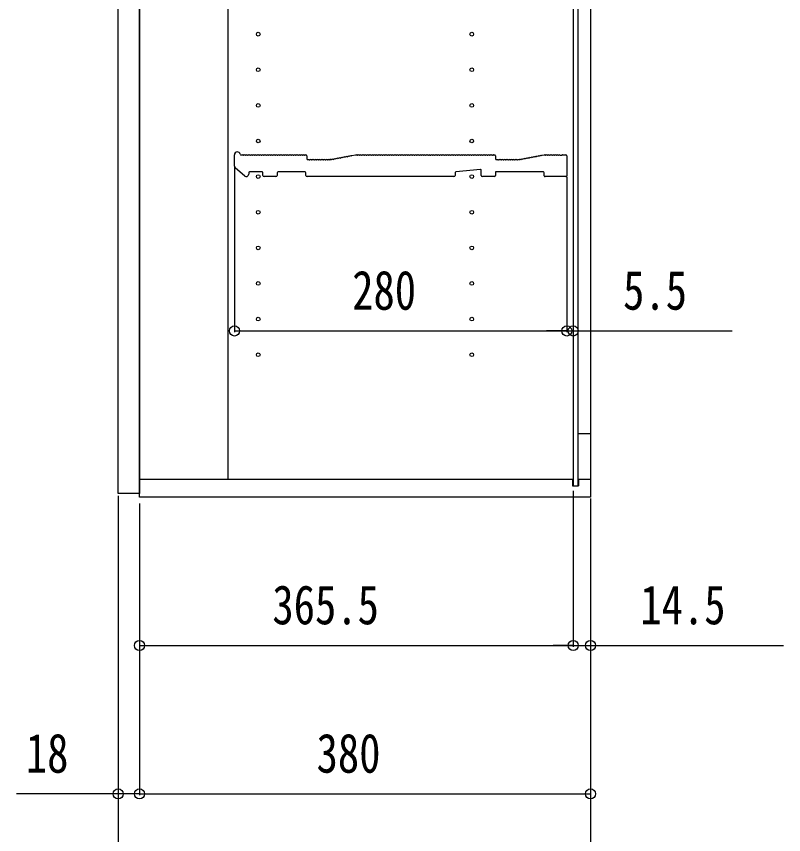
# Model space of a CAD drawing. Units: millimetres, scale not verified. Extents: x -4205 to 4205, y -2970 to 2970.
# Drawn here: x -3591 to -2944, y -1621 to -932 of the extents above; entities that cross this region are included whole.
import ezdxf
from ezdxf.enums import TextEntityAlignment as Align

# ---------------------------------------------------------------- set-up
doc = ezdxf.new("R2010")
doc.units = ezdxf.units.MM
doc.header["$LTSCALE"] = 20
for name, color, linetype in [('0-2_YKK_11', 7, 'Continuous'), ('0-3_YKK_12', 2, 'Continuous'), ('0-5_YKK_D', 6, 'Continuous')]:
    doc.layers.add(name, color=color, linetype=linetype)
doc.styles.add('ＭＳ ゴシック', font='')
doc.styles.get('ＭＳ ゴシック').set_extended_font_data('MS Gothic')

msp = doc.modelspace()

# ---------------------------------------------------------------- linework, layer by layer
at = {"layer": '0-2_YKK_11'}
for p, q in [((-3406.98, -1058.09), (-3406.98, -1048.7)), ((-3401.36, -1048.7), (-3399.98, -1048.7)), ((-3399.42, -1048.9), (-3399.04, -1048.9)), ((-3397.92, -1048.9), (-3397.54, -1048.9)), ((-3396.42, -1048.9), (-3396.04, -1048.9)), ((-3394.92, -1048.9), (-3394.54, -1048.9)), ((-3393.42, -1048.9), (-3393.04, -1048.9)), ((-3391.92, -1048.9), (-3391.54, -1048.9)), ((-3390.42, -1048.9), (-3390.04, -1048.9)), ((-3388.92, -1048.9), (-3388.54, -1048.9)), ((-3387.42, -1048.9), (-3387.04, -1048.9)), ((-3385.92, -1048.9), (-3385.54, -1048.9)), ((-3384.42, -1048.9), (-3384.04, -1048.9)), ((-3382.92, -1048.9), (-3382.54, -1048.9)), ((-3381.42, -1048.9), (-3381.04, -1048.9)), ((-3379.92, -1048.9), (-3379.54, -1048.9)), ((-3378.42, -1048.9), (-3378.04, -1048.9)), ((-3376.92, -1048.9), (-3376.54, -1048.9)), ((-3375.42, -1048.9), (-3375.04, -1048.9)), ((-3373.92, -1048.9), (-3373.54, -1048.9)), ((-3372.42, -1048.9), (-3372.04, -1048.9)), ((-3370.92, -1048.9), (-3370.54, -1048.9)), ((-3369.42, -1048.9), (-3369.04, -1048.9)), ((-3367.92, -1048.9), (-3367.54, -1048.9)), ((-3366.42, -1048.9), (-3366.04, -1048.9)), ((-3364.92, -1048.9), (-3364.54, -1048.9)), ((-3363.42, -1048.9), (-3363.04, -1048.9)), ((-3361.92, -1048.9), (-3361.54, -1048.9)), ((-3360.42, -1048.9), (-3360.04, -1048.9)), ((-3358.92, -1048.9), (-3358.54, -1048.9)), ((-3357.42, -1048.9), (-3357.04, -1048.9)), ((-3355.92, -1048.9), (-3355.54, -1048.9)), ((-3354.42, -1048.9), (-3354.04, -1048.9)), ((-3352.92, -1048.9), (-3352.54, -1048.9)), ((-3351.42, -1048.9), (-3351.04, -1048.9)), ((-3349.92, -1048.9), (-3349.54, -1048.9)), ((-3348.42, -1048.9), (-3348.04, -1048.9)), ((-3347.48, -1048.7), (-3346.68, -1048.7)), ((-3345.98, -1049.4), (-3345.98, -1052)), ((-3345.28, -1052.7), (-3344.48, -1052.7)), ((-3343.92, -1052.9), (-3343.54, -1052.9)), ((-3342.42, -1052.9), (-3342.04, -1052.9)), ((-3340.92, -1052.9), (-3340.54, -1052.9)), ((-3339.42, -1052.9), (-3339.04, -1052.9)), ((-3337.92, -1052.9), (-3337.54, -1052.9)), ((-3336.42, -1052.9), (-3336.04, -1052.9)), ((-3334.92, -1052.9), (-3334.54, -1052.9)), ((-3333.42, -1052.9), (-3333.04, -1052.9)), ((-3331.92, -1052.9), (-3331.54, -1052.9)), ((-3330.42, -1052.9), (-3330.04, -1052.9)), ((-3328.92, -1052.9), (-3328.54, -1052.9)), ((-3327.42, -1052.9), (-3327.04, -1052.9)), ((-3326.48, -1052.7), (-3326.05, -1052.7)), ((-3326.05, -1052.7), (-3326.48, -1052.7)), ((-3325.19, -1052.75), (-3324.81, -1052.68)), ((-3323.71, -1052.47), (-3323.34, -1052.4)), ((-3322.24, -1052.19), (-3321.87, -1052.12)), ((-3320.77, -1051.91), (-3320.39, -1051.84)), ((-3319.29, -1051.63), (-3318.92, -1051.56)), ((-3317.82, -1051.35), (-3317.44, -1051.28)), ((-3316.35, -1051.07), (-3315.97, -1051)), ((-3314.87, -1050.79), (-3314.5, -1050.72)), ((-3313.4, -1050.51), (-3313.02, -1050.44)), ((-3311.93, -1050.23), (-3311.55, -1050.16)), ((-3310.45, -1049.95), (-3310.08, -1049.88)), ((-3308.98, -1049.67), (-3308.6, -1049.59)), ((-3303.42, -1048.9), (-3303.04, -1048.9)), ((-3301.92, -1048.9), (-3301.54, -1048.9)), ((-3300.42, -1048.9), (-3300.04, -1048.9)), ((-3298.92, -1048.9), (-3298.54, -1048.9)), ((-3297.42, -1048.9), (-3297.04, -1048.9)), ((-3295.92, -1048.9), (-3295.54, -1048.9)), ((-3294.42, -1048.9), (-3294.04, -1048.9)), ((-3292.92, -1048.9), (-3292.54, -1048.9)), ((-3291.42, -1048.9), (-3291.04, -1048.9)), ((-3289.92, -1048.9), (-3289.54, -1048.9)), ((-3288.42, -1048.9), (-3288.04, -1048.9)), ((-3286.92, -1048.9), (-3286.54, -1048.9)), ((-3285.42, -1048.9), (-3285.04, -1048.9)), ((-3283.92, -1048.9), (-3283.54, -1048.9)), ((-3282.42, -1048.9), (-3282.04, -1048.9)), ((-3280.92, -1048.9), (-3280.54, -1048.9)), ((-3279.42, -1048.9), (-3279.04, -1048.9)), ((-3277.92, -1048.9), (-3277.54, -1048.9)), ((-3276.42, -1048.9), (-3276.04, -1048.9)), ((-3274.92, -1048.9), (-3274.54, -1048.9)), ((-3273.42, -1048.9), (-3273.04, -1048.9)), ((-3271.92, -1048.9), (-3271.54, -1048.9)), ((-3270.42, -1048.9), (-3270.04, -1048.9)), ((-3268.92, -1048.9), (-3268.54, -1048.9)), ((-3267.42, -1048.9), (-3267.04, -1048.9)), ((-3265.92, -1048.9), (-3265.54, -1048.9)), ((-3264.42, -1048.9), (-3264.04, -1048.9)), ((-3262.92, -1048.9), (-3262.54, -1048.9)), ((-3261.42, -1048.9), (-3261.04, -1048.9)), ((-3259.92, -1048.9), (-3259.54, -1048.9)), ((-3258.42, -1048.9), (-3258.04, -1048.9)), ((-3256.92, -1048.9), (-3256.54, -1048.9)), ((-3255.42, -1048.9), (-3255.04, -1048.9)), ((-3253.92, -1048.9), (-3253.54, -1048.9)), ((-3252.42, -1048.9), (-3252.04, -1048.9)), ((-3250.92, -1048.9), (-3250.54, -1048.9)), ((-3249.42, -1048.9), (-3249.04, -1048.9)), ((-3247.92, -1048.9), (-3247.54, -1048.9)), ((-3246.42, -1048.9), (-3246.04, -1048.9)), ((-3244.92, -1048.9), (-3244.54, -1048.9)), ((-3243.42, -1048.9), (-3243.04, -1048.9)), ((-3241.92, -1048.9), (-3241.54, -1048.9)), ((-3240.42, -1048.9), (-3240.04, -1048.9)), ((-3238.92, -1048.9), (-3238.54, -1048.9)), ((-3237.42, -1048.9), (-3237.04, -1048.9)), ((-3235.92, -1048.9), (-3235.54, -1048.9)), ((-3234.42, -1048.9), (-3234.04, -1048.9)), ((-3232.92, -1048.9), (-3232.54, -1048.9)), ((-3231.42, -1048.9), (-3231.04, -1048.9)), ((-3229.92, -1048.9), (-3229.54, -1048.9)), ((-3228.42, -1048.9), (-3228.04, -1048.9)), ((-3226.92, -1048.9), (-3226.54, -1048.9)), ((-3225.42, -1048.9), (-3225.04, -1048.9)), ((-3223.92, -1048.9), (-3223.54, -1048.9)), ((-3222.42, -1048.9), (-3222.04, -1048.9)), ((-3220.92, -1048.9), (-3220.54, -1048.9)), ((-3219.42, -1048.9), (-3219.04, -1048.9)), ((-3217.92, -1048.9), (-3217.54, -1048.9)), ((-3216.42, -1048.9), (-3216.04, -1048.9)), ((-3214.92, -1048.9), (-3214.54, -1048.9)), ((-3213.42, -1048.9), (-3213.04, -1048.9)), ((-3211.92, -1048.9), (-3211.54, -1048.9)), ((-3210.42, -1048.9), (-3210.04, -1048.9)), ((-3208.92, -1048.9), (-3208.54, -1048.9)), ((-3207.42, -1048.9), (-3207.04, -1048.9)), ((-3205.92, -1048.9), (-3205.54, -1048.9)), ((-3204.42, -1048.9), (-3204.04, -1048.9)), ((-3202.92, -1048.9), (-3202.54, -1048.9)), ((-3201.42, -1048.9), (-3201.04, -1048.9)), ((-3199.92, -1048.9), (-3199.54, -1048.9)), ((-3198.42, -1048.9), (-3198.04, -1048.9)), ((-3196.92, -1048.9), (-3196.54, -1048.9)), ((-3195.42, -1048.9), (-3195.04, -1048.9)), ((-3193.92, -1048.9), (-3193.54, -1048.9)), ((-3192.42, -1048.9), (-3192.04, -1048.9)), ((-3190.92, -1048.9), (-3190.54, -1048.9)), ((-3189.42, -1048.9), (-3189.04, -1048.9)), ((-3188.48, -1048.7), (-3187.68, -1048.7)), ((-3186.98, -1049.4), (-3186.98, -1052)), ((-3186.28, -1052.7), (-3185.48, -1052.7)), ((-3184.92, -1052.9), (-3184.54, -1052.9)), ((-3183.42, -1052.9), (-3183.04, -1052.9)), ((-3181.92, -1052.9), (-3181.54, -1052.9)), ((-3180.42, -1052.9), (-3180.04, -1052.9)), ((-3178.92, -1052.9), (-3178.54, -1052.9)), ((-3177.42, -1052.9), (-3177.04, -1052.9)), ((-3175.92, -1052.9), (-3175.54, -1052.9)), ((-3174.42, -1052.9), (-3174.04, -1052.9)), ((-3172.92, -1052.9), (-3172.54, -1052.9)), ((-3171.42, -1052.9), (-3171.04, -1052.9)), ((-3169.92, -1052.9), (-3169.54, -1052.9)), ((-3168.42, -1052.9), (-3168.04, -1052.9)), ((-3167.48, -1052.7), (-3167.05, -1052.7)), ((-3166.92, -1052.69), (-3166.77, -1052.66)), ((-3166.19, -1052.75), (-3165.81, -1052.68)), ((-3164.71, -1052.47), (-3164.34, -1052.4)), ((-3163.24, -1052.19), (-3162.87, -1052.12)), ((-3161.77, -1051.91), (-3161.39, -1051.84)), ((-3160.29, -1051.63), (-3159.92, -1051.56)), ((-3158.82, -1051.35), (-3158.44, -1051.28)), ((-3157.35, -1051.07), (-3156.97, -1051)), ((-3155.87, -1050.79), (-3155.5, -1050.72)), ((-3154.4, -1050.51), (-3154.02, -1050.44)), ((-3152.93, -1050.23), (-3152.55, -1050.16)), ((-3151.45, -1049.95), (-3151.08, -1049.88)), ((-3149.98, -1049.67), (-3149.6, -1049.59)), ((-3148.5, -1049.39), (-3148.13, -1049.31)), ((-3147.62, -1049.01), (-3146.05, -1048.71)), ((-3145.91, -1048.7), (-3145.48, -1048.7)), ((-3144.92, -1048.9), (-3144.54, -1048.9)), ((-3143.42, -1048.9), (-3143.04, -1048.9)), ((-3141.92, -1048.9), (-3141.54, -1048.9)), ((-3140.42, -1048.9), (-3140.04, -1048.9)), ((-3138.92, -1048.9), (-3138.54, -1048.9)), ((-3137.42, -1048.9), (-3137.04, -1048.9)), ((-3135.92, -1048.9), (-3135.54, -1048.9)), ((-3134.42, -1048.9), (-3134.04, -1048.9)), ((-3130.48, -1048.7), (-3127.68, -1048.7)), ((-3126.98, -1049.4), (-3126.98, -1066.3)), ((-3398.29, -1066.51), (-3406.29, -1059.6)), ((-3199.74, -1061.07), (-3220.34, -1062.94)), ((-3394.98, -1063.7), (-3394.98, -1065)), ((-3383.68, -1063), (-3394.28, -1063)), ((-3382.98, -1066), (-3382.98, -1063.7)), ((-3371.98, -1067), (-3381.98, -1067)), ((-3370.98, -1063.7), (-3370.98, -1066)), ((-3347.48, -1063), (-3370.28, -1063)), ((-3346.78, -1066), (-3346.78, -1063.7)), ((-3220.98, -1063.64), (-3220.98, -1066)), ((-3198.98, -1066), (-3198.98, -1061.77)), ((-3187.98, -1067), (-3197.98, -1067)), ((-3145.98, -1066.3), (-3145.98, -1063.7)), ((-3127.68, -1067), (-3145.28, -1067))]:
    msp.add_line(p, q, dxfattribs=at)
for points in [[(-3121.48, 253), (-3121.48, 293), (-3412.48, 293), (-3412.48, -1322)], [(-3325.77, -1052.66), (-3325.92, -1052.69), (-3325.77, -1052.66)], [(-3308.09, -1049.29), (-3304.98, -1048.7), (-3303.98, -1048.7)], [(-3132.92, -1048.9), (-3132.73, -1048.97), (-3131.23, -1048.97), (-3131.04, -1048.9)], [(-3221.98, -1067), (-3248.41, -1067), (-3248.65, -1066.87), (-3249.31, -1066.87), (-3249.55, -1067), (-3276.41, -1067), (-3276.65, -1066.87), (-3277.31, -1066.87), (-3277.55, -1067), (-3304.41, -1067), (-3304.65, -1066.87), (-3305.31, -1066.87), (-3305.55, -1067), (-3345.78, -1067)], [(-3146.68, -1063), (-3186.98, -1063), (-3186.98, -1066)]]:
    msp.add_lwpolyline(points, dxfattribs=at)
for centre, radius, start, end in [((-3404.48, -1048.7), 2.5, 12.63563, 180), ((-3401.36, -1048), 0.7, 192.63563, 270), ((-3399.98, -1049.58), 0.88, 50.536, 90), ((-3398.48, -1049.58), 0.88, 50.536, 129.464), ((-3396.98, -1049.58), 0.88, 50.536, 129.464), ((-3395.48, -1049.58), 0.88, 50.536, 129.464), ((-3393.98, -1049.58), 0.88, 50.536, 129.464), ((-3392.48, -1049.58), 0.88, 50.536, 129.464), ((-3390.98, -1049.58), 0.88, 50.536, 129.464), ((-3389.48, -1049.58), 0.88, 50.536, 129.464), ((-3387.98, -1049.58), 0.88, 50.536, 129.464), ((-3386.48, -1049.58), 0.88, 50.536, 129.464), ((-3384.98, -1049.58), 0.88, 50.536, 129.464), ((-3383.48, -1049.58), 0.88, 50.536, 129.464), ((-3381.98, -1049.58), 0.88, 50.536, 129.464), ((-3380.48, -1049.58), 0.88, 50.536, 129.464), ((-3378.98, -1049.58), 0.88, 50.536, 129.464), ((-3377.48, -1049.58), 0.88, 50.536, 129.464), ((-3375.98, -1049.58), 0.88, 50.536, 129.464), ((-3374.48, -1049.58), 0.88, 50.536, 129.464), ((-3372.98, -1049.58), 0.88, 50.536, 129.464), ((-3371.48, -1049.58), 0.88, 50.536, 129.464), ((-3369.98, -1049.58), 0.88, 50.536, 129.464), ((-3368.48, -1049.58), 0.88, 50.536, 129.464), ((-3366.98, -1049.58), 0.88, 50.536, 129.464), ((-3365.48, -1049.58), 0.88, 50.536, 129.464), ((-3363.98, -1049.58), 0.88, 50.536, 129.464), ((-3362.48, -1049.58), 0.88, 50.536, 129.464), ((-3360.98, -1049.58), 0.88, 50.536, 129.464), ((-3359.48, -1049.58), 0.88, 50.536, 129.464), ((-3357.98, -1049.58), 0.88, 50.536, 129.464), ((-3356.48, -1049.58), 0.88, 50.536, 129.464), ((-3354.98, -1049.58), 0.88, 50.536, 129.464), ((-3353.48, -1049.58), 0.88, 50.536, 129.464), ((-3351.98, -1049.58), 0.88, 50.536, 129.464), ((-3350.48, -1049.58), 0.88, 50.536, 129.464), ((-3348.98, -1049.58), 0.88, 50.536, 129.464), ((-3347.48, -1049.58), 0.88, 90, 129.464), ((-3346.68, -1049.4), 0.7, 0, 90), ((-3345.28, -1052), 0.7, 180, 270), ((-3344.48, -1053.58), 0.88, 50.536, 90), ((-3342.98, -1053.58), 0.88, 50.536, 129.464), ((-3341.48, -1053.58), 0.88, 50.536, 129.464), ((-3339.98, -1053.58), 0.88, 50.536, 129.464), ((-3338.48, -1053.58), 0.88, 50.536, 129.464), ((-3336.98, -1053.58), 0.88, 50.536, 129.464), ((-3335.48, -1053.58), 0.88, 50.536, 129.464), ((-3333.98, -1053.58), 0.88, 50.536, 129.464), ((-3332.48, -1053.58), 0.88, 50.536, 129.464), ((-3330.98, -1053.58), 0.88, 50.536, 129.464), ((-3329.48, -1053.58), 0.88, 50.536, 129.464), ((-3327.98, -1053.58), 0.88, 50.536, 129.464), ((-3326.48, -1053.58), 0.88, 90, 129.464), ((-3326.05, -1052), 0.7, 270, 280.7843), ((-3326.05, -1052), 0.7, 270, 280.7843), ((-3325.61, -1053.53), 0.88, 61.3203, 100.7843), ((-3324.14, -1053.24), 0.88, 61.3203, 140.24829), ((-3322.66, -1052.96), 0.88, 61.3203, 140.24829), ((-3321.19, -1052.68), 0.88, 61.3203, 140.24829), ((-3319.71, -1052.4), 0.88, 61.3203, 140.24829), ((-3318.24, -1052.12), 0.88, 61.3203, 140.24829), ((-3316.77, -1051.84), 0.88, 61.3203, 140.24829), ((-3315.29, -1051.56), 0.88, 61.3203, 140.24829), ((-3313.82, -1051.28), 0.88, 61.3203, 140.24829), ((-3312.35, -1051), 0.88, 61.3203, 140.24829), ((-3310.87, -1050.72), 0.88, 61.3203, 140.24829), ((-3309.4, -1050.44), 0.88, 61.3203, 140.24829), ((-3307.93, -1050.16), 0.88, 100.7843, 140.24829), ((-3303.98, -1049.58), 0.88, 50.536, 90), ((-3302.48, -1049.58), 0.88, 50.536, 129.464), ((-3300.98, -1049.58), 0.88, 50.536, 129.464), ((-3299.48, -1049.58), 0.88, 50.536, 129.464), ((-3297.98, -1049.58), 0.88, 50.536, 129.464), ((-3296.48, -1049.58), 0.88, 50.536, 129.464), ((-3294.98, -1049.58), 0.88, 50.536, 129.464), ((-3293.48, -1049.58), 0.88, 50.536, 129.464), ((-3291.98, -1049.58), 0.88, 50.536, 129.464), ((-3290.48, -1049.58), 0.88, 50.536, 129.464), ((-3288.98, -1049.58), 0.88, 50.536, 129.464), ((-3287.48, -1049.58), 0.88, 50.536, 129.464), ((-3285.98, -1049.58), 0.88, 50.536, 129.464), ((-3284.48, -1049.58), 0.88, 50.536, 129.464), ((-3282.98, -1049.58), 0.88, 50.536, 129.464), ((-3281.48, -1049.58), 0.88, 50.536, 129.464), ((-3279.98, -1049.58), 0.88, 50.536, 129.464), ((-3278.48, -1049.58), 0.88, 50.536, 129.464), ((-3276.98, -1049.58), 0.88, 50.536, 129.464), ((-3275.48, -1049.58), 0.88, 50.536, 129.464), ((-3273.98, -1049.58), 0.88, 50.536, 129.464), ((-3272.48, -1049.58), 0.88, 50.536, 129.464), ((-3270.98, -1049.58), 0.88, 50.536, 129.464), ((-3269.48, -1049.58), 0.88, 50.536, 129.464), ((-3267.98, -1049.58), 0.88, 50.536, 129.464), ((-3266.48, -1049.58), 0.88, 50.536, 129.464), ((-3264.98, -1049.58), 0.88, 50.536, 129.464), ((-3263.48, -1049.58), 0.88, 50.536, 129.464), ((-3261.98, -1049.58), 0.88, 50.536, 129.464), ((-3260.48, -1049.58), 0.88, 50.536, 129.464), ((-3258.98, -1049.58), 0.88, 50.536, 129.464), ((-3257.48, -1049.58), 0.88, 50.536, 129.464), ((-3255.98, -1049.58), 0.88, 50.536, 129.464), ((-3254.48, -1049.58), 0.88, 50.536, 129.464), ((-3252.98, -1049.58), 0.88, 50.536, 129.464), ((-3251.48, -1049.58), 0.88, 50.536, 129.464), ((-3249.98, -1049.58), 0.88, 50.536, 129.464), ((-3248.48, -1049.58), 0.88, 50.536, 129.464), ((-3246.98, -1049.58), 0.88, 50.536, 129.464), ((-3245.48, -1049.58), 0.88, 50.536, 129.464), ((-3243.98, -1049.58), 0.88, 50.536, 129.464), ((-3242.48, -1049.58), 0.88, 50.536, 129.464), ((-3240.98, -1049.58), 0.88, 50.536, 129.464), ((-3239.48, -1049.58), 0.88, 50.536, 129.464), ((-3237.98, -1049.58), 0.88, 50.536, 129.464), ((-3236.48, -1049.58), 0.88, 50.536, 129.464), ((-3234.98, -1049.58), 0.88, 50.536, 129.464), ((-3233.48, -1049.58), 0.88, 50.536, 129.464), ((-3231.98, -1049.58), 0.88, 50.536, 129.464), ((-3230.48, -1049.58), 0.88, 50.536, 129.464), ((-3228.98, -1049.58), 0.88, 50.536, 129.464), ((-3227.48, -1049.58), 0.88, 50.536, 129.464), ((-3225.98, -1049.58), 0.88, 50.536, 129.464), ((-3224.48, -1049.58), 0.88, 50.536, 129.464), ((-3222.98, -1049.58), 0.88, 50.536, 129.464), ((-3221.48, -1049.58), 0.88, 50.536, 129.464), ((-3219.98, -1049.58), 0.88, 50.536, 129.464), ((-3218.48, -1049.58), 0.88, 50.536, 129.464), ((-3216.98, -1049.58), 0.88, 50.536, 129.464), ((-3215.48, -1049.58), 0.88, 50.536, 129.464), ((-3213.98, -1049.58), 0.88, 50.536, 129.464), ((-3212.48, -1049.58), 0.88, 50.536, 129.464), ((-3210.98, -1049.58), 0.88, 50.536, 129.464), ((-3209.48, -1049.58), 0.88, 50.536, 129.464), ((-3207.98, -1049.58), 0.88, 50.536, 129.464), ((-3206.48, -1049.58), 0.88, 50.536, 129.464), ((-3204.98, -1049.58), 0.88, 50.536, 129.464), ((-3203.48, -1049.58), 0.88, 50.536, 129.464), ((-3201.98, -1049.58), 0.88, 50.536, 129.464), ((-3200.48, -1049.58), 0.88, 50.536, 129.464), ((-3198.98, -1049.58), 0.88, 50.536, 129.464), ((-3197.48, -1049.58), 0.88, 50.536, 129.464), ((-3195.98, -1049.58), 0.88, 50.536, 129.464), ((-3194.48, -1049.58), 0.88, 50.536, 129.464), ((-3192.98, -1049.58), 0.88, 50.536, 129.464), ((-3191.48, -1049.58), 0.88, 50.536, 129.464), ((-3189.98, -1049.58), 0.88, 50.536, 129.464), ((-3188.48, -1049.58), 0.88, 90, 129.464), ((-3187.68, -1049.4), 0.7, 0, 90), ((-3186.28, -1052), 0.7, 180, 270), ((-3185.48, -1053.58), 0.88, 50.536, 90), ((-3183.98, -1053.58), 0.88, 50.536, 129.464), ((-3182.48, -1053.58), 0.88, 50.536, 129.464), ((-3180.98, -1053.58), 0.88, 50.536, 129.464), ((-3179.48, -1053.58), 0.88, 50.536, 129.464), ((-3177.98, -1053.58), 0.88, 50.536, 129.464), ((-3176.48, -1053.58), 0.88, 50.536, 129.464), ((-3174.98, -1053.58), 0.88, 50.536, 129.464), ((-3173.48, -1053.58), 0.88, 50.536, 129.464), ((-3171.98, -1053.58), 0.88, 50.536, 129.464), ((-3170.48, -1053.58), 0.88, 50.536, 129.464), ((-3168.98, -1053.58), 0.88, 50.536, 129.464), ((-3167.48, -1053.58), 0.88, 90, 129.464), ((-3167.05, -1052), 0.7, 270, 280.7843), ((-3166.61, -1053.53), 0.88, 61.3203, 100.7843), ((-3165.14, -1053.24), 0.88, 61.3203, 140.24829), ((-3163.66, -1052.96), 0.88, 61.3203, 140.24829), ((-3162.19, -1052.68), 0.88, 61.3203, 140.24829), ((-3160.71, -1052.4), 0.88, 61.3203, 140.24829), ((-3159.24, -1052.12), 0.88, 61.3203, 140.24829), ((-3157.77, -1051.84), 0.88, 61.3203, 140.24829), ((-3156.29, -1051.56), 0.88, 61.3203, 140.24829), ((-3154.82, -1051.28), 0.88, 61.3203, 140.24829), ((-3153.35, -1051), 0.88, 61.3203, 140.24829), ((-3151.87, -1050.72), 0.88, 61.3203, 140.24829), ((-3150.4, -1050.44), 0.88, 61.3203, 140.24829), ((-3148.93, -1050.16), 0.88, 61.3203, 140.24829), ((-3147.45, -1049.88), 0.88, 100.7843, 140.24829), ((-3145.91, -1049.4), 0.7, 90, 100.7843), ((-3145.48, -1049.58), 0.88, 50.536, 90), ((-3143.98, -1049.58), 0.88, 50.536, 129.464), ((-3142.48, -1049.58), 0.88, 50.536, 129.464), ((-3140.98, -1049.58), 0.88, 50.536, 129.464), ((-3139.48, -1049.58), 0.88, 50.536, 129.464), ((-3137.98, -1049.58), 0.88, 50.536, 129.464), ((-3136.48, -1049.58), 0.88, 50.536, 129.464), ((-3134.98, -1049.58), 0.88, 50.536, 129.464), ((-3133.48, -1049.58), 0.88, 50.46055, 129.464), ((-3130.48, -1049.58), 0.88, 90, 129.53945), ((-3127.68, -1049.4), 0.7, 0, 90), ((-3404.98, -1058.09), 2, 180, 229.16128), ((-3199.68, -1061.77), 0.7, 0, 95.19443), ((-3396.98, -1065), 2, 229.16128, 0), ((-3394.28, -1063.7), 0.7, 90, 180), ((-3383.68, -1063.7), 0.7, 0, 90), ((-3381.98, -1066), 1, 180, 270), ((-3371.98, -1066), 1, 270, 0), ((-3370.28, -1063.7), 0.7, 90, 180), ((-3347.48, -1063.7), 0.7, 0, 90), ((-3345.78, -1066), 1, 180, 270), ((-3221.98, -1066), 1, 270, 0), ((-3220.28, -1063.64), 0.7, 95.19443, 180), ((-3197.98, -1066), 1, 180, 270), ((-3187.98, -1066), 1, 270, 0), ((-3146.68, -1063.7), 0.7, 0, 90), ((-3145.28, -1066.3), 0.7, 180, 270), ((-3127.68, -1066.3), 0.7, 270, 0)]:
    msp.add_arc(centre, radius, start, end, dxfattribs=at)
at = {"layer": '0-3_YKK_12'}
for p, q in [((-3121.48, 843.5), (-3121.48, -1327.5)), ((-3117.48, 843.5), (-3117.48, -1327.5)), ((-3117.48, -1283.5), (-3106.98, -1283.5)), ((-3121.98, -1322), (-3486.98, -1322)), ((-3121.98, -1322), (-3121.98, -1327.5)), ((-3116.98, -1322), (-3116.98, -1327.5)), ((-3106.98, -1322), (-3116.98, -1322)), ((-3121.98, -1327.5), (-3116.98, -1327.5))]:
    msp.add_line(p, q, dxfattribs=at)
for points in [[(-3486.98, -1334), (-3504.98, -1334), (-3504.98, 850), (-3486.98, 850)], [(-3106.98, -1337), (-3486.98, -1337), (-3486.98, 853), (-3106.98, 853)]]:
    msp.add_lwpolyline(points, close=True, dxfattribs=at)
for centre in [(-3386.98, -947), (-3206.98, -947), (-3386.98, -977), (-3206.98, -977), (-3386.98, -1007), (-3206.98, -1007), (-3386.98, -1037), (-3206.98, -1037), (-3386.98, -1067), (-3206.98, -1067), (-3386.98, -1097), (-3206.98, -1097), (-3386.98, -1127), (-3206.98, -1127), (-3386.98, -1157), (-3206.98, -1157), (-3386.98, -1187), (-3206.98, -1187), (-3386.98, -1217), (-3206.98, -1217)]:
    msp.add_circle(centre, 1.55, dxfattribs=at)
at = {"layer": '0-5_YKK_D'}
for p, q in [((-3406.98, -1059.09), (-3406.98, -1198)), ((-3126.98, -1067.3), (-3126.98, -1198)), ((-3126.98, -1067.3), (-3126.98, -1198)), ((-3406.98, -1197), (-3126.98, -1197)), ((-3126.98, -1197), (-3143.98, -1197)), ((-3126.98, -1197), (-3121.48, -1197)), ((-3121.48, -1197), (-2987.48, -1197)), ((-3504.98, -1336), (-3504.98, -1588)), ((-3504.98, -1336), (-3504.98, -1713)), ((-3121.48, -1331.75), (-3121.48, -1463)), ((-3121.48, -1332.75), (-3121.48, -1463)), ((-3486.98, -1342.25), (-3486.98, -1588)), ((-3486.98, -1342.25), (-3486.98, -1463)), ((-3486.98, -1342.25), (-3486.98, -1588)), ((-3106.98, -1338), (-3106.98, -1588)), ((-3106.98, -1339), (-3106.98, -1713)), ((-3106.98, -1343), (-3106.98, -1463)), ((-3486.98, -1462), (-3121.48, -1462)), ((-3121.48, -1462), (-3138.48, -1462)), ((-3121.48, -1462), (-3106.98, -1462)), ((-3106.98, -1462), (-2944.18, -1462)), ((-3486.98, -1587), (-3106.98, -1587))]:
    msp.add_line(p, q, dxfattribs=at)
msp.add_lwpolyline([(-3486.98, -1587), (-3504.98, -1587), (-3590.78, -1587)], dxfattribs=at)
for centre in [(-3406.98, -1197), (-3126.98, -1197), (-3126.98, -1197), (-3121.48, -1197), (-3486.98, -1462), (-3121.48, -1462), (-3121.48, -1462), (-3106.98, -1462), (-3504.98, -1587), (-3486.98, -1587), (-3486.98, -1587), (-3106.98, -1587)]:
    msp.add_circle(centre, 4.25, dxfattribs=at)

# ---------------------------------------------------------------- texts
at = {"layer": '0-5_YKK_D', "style": 'ＭＳ ゴシック', "width": 0.8}
for s, p in [('280', (-3307.78, -1189)), ('5.5', (-3079.48, -1189)), ('365.5', (-3375.03, -1454)), ('14.5', (-3064.98, -1454)), ('18', (-3582.78, -1579)), ('380', (-3337.78, -1579))]:
    msp.add_text(s, height=32.99, dxfattribs=at).set_placement(p, align=Align.BOTTOM_LEFT)

doc.saveas('drawing.dxf')
